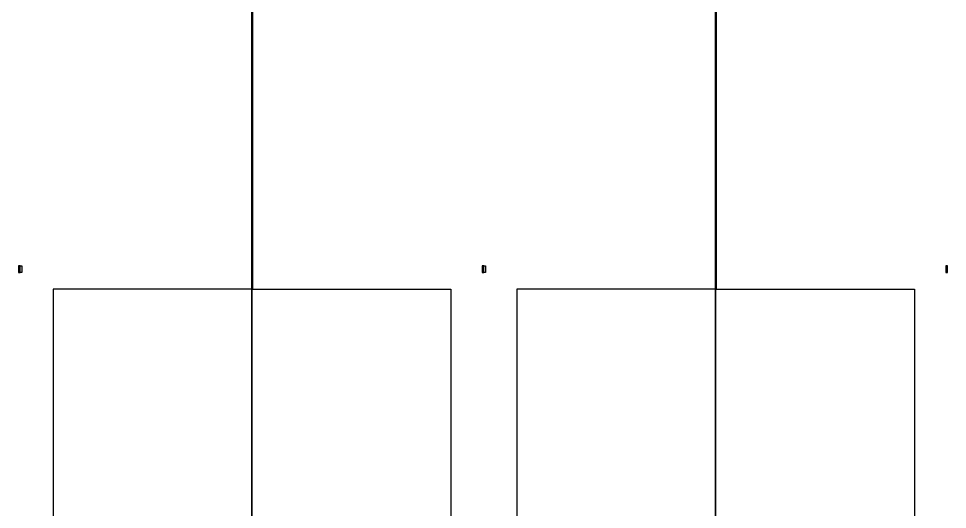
# Model space of a CAD drawing. Extents: x -50899 to 50899, y -48295 to 50898.
# Drawn here: x -8495 to 2825, y 14394 to 20372 of the extents above; entities that cross this region are included whole.
import ezdxf

# ---------------------------------------------------------------- set-up
doc = ezdxf.new("R2010")
doc.units = 0

# ---------------------------------------------------------------- blocks, each defined once
blk = doc.blocks.new('C1E')
blk.add_lwpolyline([(5550, 41431), (5550, 41511), (5530, 41511), (5530, 41431), (5550, 41431)])
blk = doc.blocks.new('C1F')
for points in [[(2724, 41225), (2724, 45960), (2721, 45960), (2721, 41225), (2724, 41225)], [(2727, 41225), (2727, 45960), (2730, 45960), (2730, 41225), (2727, 41225)], [(-100, 41431), (-100, 41511), (-80, 41511), (-80, 41431), (-100, 41431)], [(5550, 41431), (5550, 41511), (5530, 41511), (5530, 41431), (5550, 41431)], [(2724, 35125), (2724, 41225), (301, 41225), (301, 35125), (2724, 35125)], [(2727, 35125), (2727, 41225), (5149, 41225), (5149, 35125), (2727, 35125)]]:
    blk.add_lwpolyline(points)
blk = doc.blocks.new('C1G')
for points in [[(2724, 41225), (2724, 45960), (2721, 45960), (2721, 41225), (2724, 41225)], [(2727, 41225), (2727, 45960), (2730, 45960), (2730, 41225), (2727, 41225)], [(-100, 41431), (-100, 41511), (-80, 41511), (-80, 41431), (-100, 41431)], [(5550, 41431), (5550, 41511), (5530, 41511), (5530, 41431), (5550, 41431)], [(2724, 35125), (2724, 41225), (301, 41225), (301, 35125), (2724, 35125)], [(2727, 35125), (2727, 41225), (5149, 41225), (5149, 35125), (2727, 35125)]]:
    blk.add_lwpolyline(points)

msp = doc.modelspace()

# ---------------------------------------------------------------- block references
for name, p in [('C1E', (-14025, -24150)), ('C1F', (-8375, -24150)), ('C1G', (-2725, -24150))]:
    msp.add_blockref(name, p)

doc.saveas('drawing.dxf')
